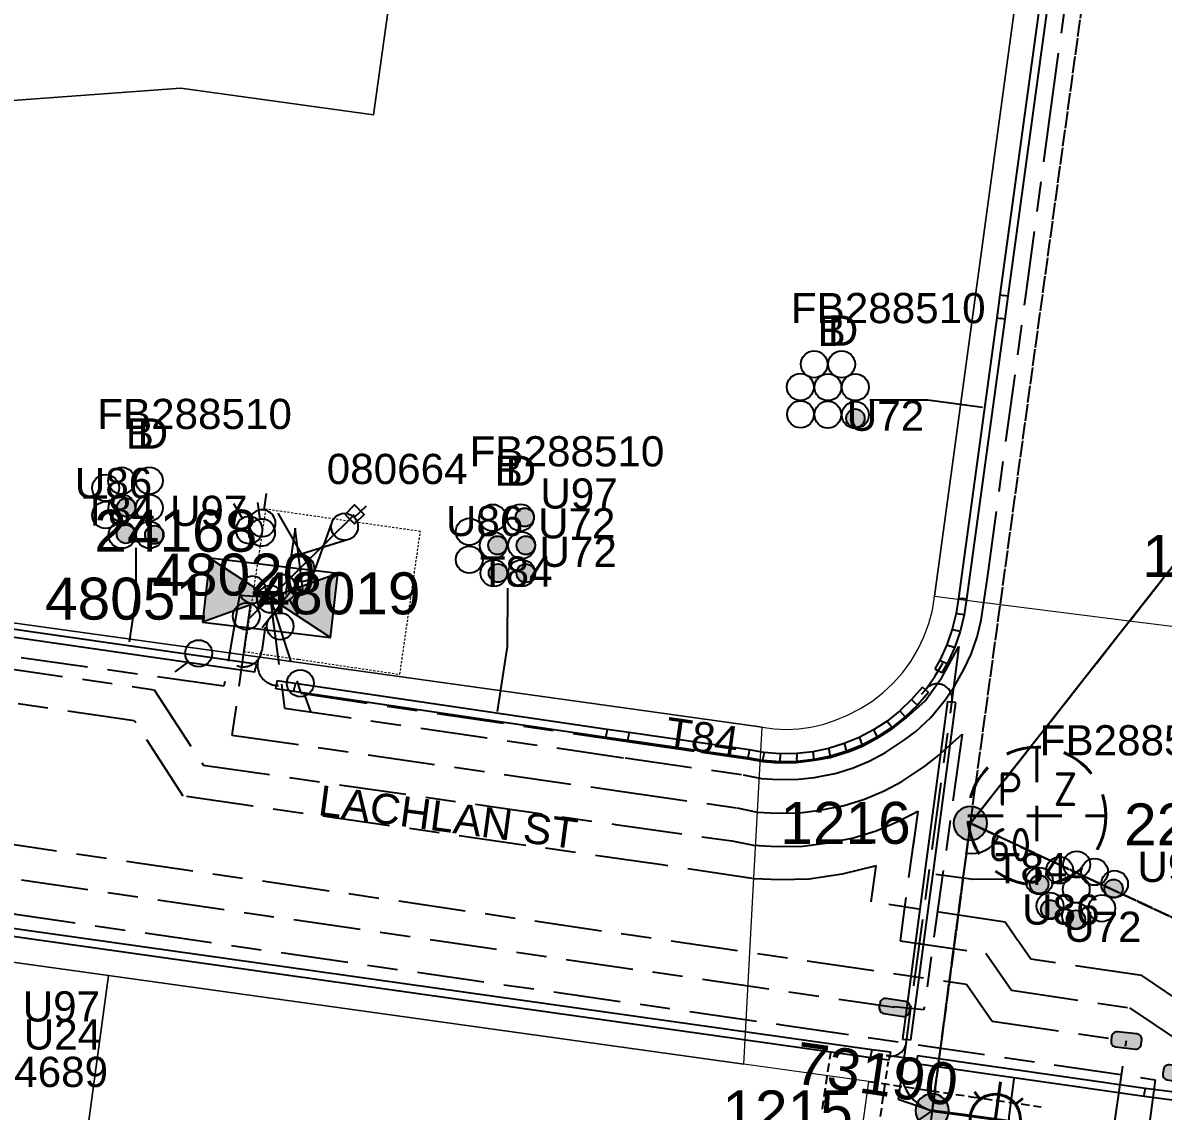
# Model space of a CAD drawing. Header units: metres. Extents: x 307881 to 309377, y 6244646 to 6245709.
# Drawn here: x 308407.6 to 308475.5, y 6245220.5 to 6245285.4 of the extents above; entities that cross this region are included whole.
import ezdxf
from ezdxf.enums import TextEntityAlignment as Align

# ---------------------------------------------------------------- set-up
doc = ezdxf.new("R2010")
doc.units = ezdxf.units.M
for name, pattern in [('Cable Exist OH', [1, 1, 0]), ('Cable Exist UG', [8.2, 4, -1.2, 1.8, -1.2]), ('Dash', [5, 3, -2]), ('DASHED', [0.75, 0.5, -0.25]), ('HIDDEN', [0.375, 0.25, -0.125]), ('HIDDEN2', [0.1875, 0.125, -0.0625])]:
    doc.linetypes.add(name, pattern=pattern)
doc.layers.get('0').update_dxf_attribs({"color": 6})
for name, color, linetype in [('_User Miscellaneous7', 7, 'Continuous'), ('_User Miscellaneous9', 7, 'Continuous'), ('Duct_SP_EXT', 7, 'Continuous'), ('Equip_HV_EXT', 7, 'Continuous'), ('Equip_LV_EXT', 7, 'Continuous'), ('Equip_SL_EXT', 7, 'Continuous'), ('Equip_SP_SL_EXT', 7, 'Continuous'), ('Mains_HV_EXT', 7, 'Continuous'), ('Mains_LV_EXT', 7, 'Continuous'), ('Mains_SL_EXT', 7, 'Continuous'), ('Services_SP_EXT', 7, 'Continuous'), ('Sub_SP_EXT', 7, 'Continuous'), ('SupportsOH_SP_TR_HV_LV_SL_EXT', 7, 'Continuous'), ('Trench_SP_EXT', 7, 'Continuous')]:
    doc.layers.add(name, color=color, linetype=linetype)
for name, color, linetype, lineweight in [('Cadastre Buildings_SP_EXT', 9, 'Continuous', 5), ('Cadastre Land Parcels_SP_EXT', 9, 'Continuous', 5), ('Cadastre Other Property_SP_EXT', 9, 'HIDDEN', 5), ('Cadastre Roads_SP_EXT', 9, 'Continuous', 5)]:
    doc.layers.add(name, color=color, linetype=linetype, lineweight=lineweight)
doc.layers.add('UNKNOWN_FEATURES', color=1, linetype='DASHED', plot=False)
doc.styles.add('iecARIAL', font='arial.ttf', dxfattribs={"height": 2})
doc.styles.add('IESYMBOL1', font='isocp.shx')
doc.styles.add('POLE_LABEL', font='arial.ttf')
doc.styles.add('SLCP_LABEL', font='arial.ttf', dxfattribs={"height": 3.5})
doc.styles.get("Standard").update_dxf_attribs({"font": 'arial.ttf'})
doc.styles.add('SWITCH_LABEL', font='arial.ttf', dxfattribs={"height": 2.5})

# ---------------------------------------------------------------- blocks, each defined once
blk = doc.blocks.new('*U109')
for points in [[(0, 0), (-3.586, 2.36), (-4.04, -1.453)], [(0, 0), (4.04, 1.453), (3.586, -2.36)]]:
    blk.add_hatch(color=256).paths.add_polyline_path(points)
for p, q in [((-3.586, 2.36), (3.586, -2.36)), ((4.04, 1.453), (-4.04, -1.453))]:
    blk.add_line(p, q)
blk.add_lwpolyline([(-4.04, -1.453), (3.586, -2.36), (4.04, 1.453), (-3.586, 2.36)], close=True)
for tag, height, flags, p in [('ASSET_NUM', 2.5, 8, (2, 2)), ('STREET_CODE', 0.2, 9, (1.5, 0)), ('OPERATING_VOLTAGE', 0.2, 9, (1.5, -0.6)), ('CONSTRUCTED_VOLTAGE', 0.2, 9, (1.5, -0.2)), ('NO_PHASES', 0.2, 9, (1.5, -0.4)), ('ORIENTATION', 0.2, 9, (1.5, -0.8)), ('OWNED_BY', 0.2, 9, (1.5, -1)), ('OPERATED_BY', 0.2, 9, (1.5, -1.2)), ('MAINTAINED_BY', 0.2, 9, (1.5, -1.4)), ('SECONDARY_VOLTAGE', 0.2, 9, (1.5, -1.6)), ('STATE', 0.2, 9, (1.5, -1.8)), ('PARENT', 0.2, 9, (1.5, -2)), ('SUBSTATION_TYPE', 0.2, 9, (1.5, -2.2)), ('USAGE', 0.2, 9, (1.5, -2.4)), ('LEGEND', 0.2, 9, (1.5, -2.6)), ('LOCATION', 0.2, 9, (1.5, -2.8)), ('STREETNAME', 0.2, 9, (1.5, -3)), ('SUBURB', 0.2, 9, (1.5, -3.2)), ('NOTES', 0.2, 9, (1.5, -3.4)), ('Z', 0.2, 1, (1.5, -3.6))]:
    blk.add_attdef(tag, text='', height=height, dxfattribs=dict(flags=flags)).set_placement(p, align=Align.MIDDLE_LEFT)
blk = doc.blocks.new('DUCT_EXT')
blk.add_circle((0, 0.8), 0.8)
at = {"flags": 1}
blk.add_attdef('Z', (0, 0), '', height=0.2, dxfattribs=at)
at = {"flags": 9}
for tag, p in [('DUCT_CODE', (0, 0)), ('XSECT_TYPE', (0, -0.2)), ('STATE', (0, -0.6)), ('FB_REFERENCE', (0, -0.4)), ('NOTES', (0, -0.8))]:
    blk.add_attdef(tag, text='', height=0.2, dxfattribs=at).set_placement(p, align=Align.MIDDLE_LEFT)
blk = doc.blocks.new('*U86')
at = {"lineweight": 40}
for p, q in [((4.066, 1.712), (3.454, -2.746)), ((2.514, 1.127), (2.854, 0.679)), ((5.403, 0.73), (4.955, 0.39)), ((0, 0), (2.277, -0.313)), ((1.531, -0.21), (5.989, -0.823)), ((2.117, -1.763), (2.565, -1.423)), ((5.006, -2.16), (4.666, -1.712))]:
    blk.add_line(p, q, dxfattribs=at)
blk.add_circle((3.76, -0.517), 1.5, dxfattribs=at)
at = {"color": 7, "style": 'iecARIAL', "flags": 8}
blk.add_attdef('ASSET_NUM', (1.5, 1.5), '', height=2.5, dxfattribs=at)
for tag, p, height, flags in [('CONSTRUCTED_VOLTAGE', (0.981, -0.653), 0.2, 9), ('CONTROL_TYPE', (0.981, -0.853), 0.2, 9), ('LANTERN_PURPOSE', (0.981, -1.053), 0.2, 9), ('LANTERN_TYPE', (0.981, -1.253), 0.2, 9), ('NO_PHASES', (0.981, -1.453), 0.2, 9), ('LNUMBER', (2.181, -3.253), 2.5, 8), ('OPERATING_VOLTAGE', (0.981, -1.653), 0.2, 9), ('ORIENTATION', (0.981, -1.853), 0.2, 9), ('OWNED_BY', (0.981, -2.053), 0.2, 9), ('STATE', (0.981, -2.253), 0.2, 9), ('CEXIST', (0.981, -2.653), 0.2, 9), ('CNEW', (0.981, -2.853), 0.2, 9), ('USAGE', (0.981, -2.453), 0.2, 9), ('CNUMBER', (0.981, -3.053), 0.2, 9), ('CREMOVE', (0.981, -3.253), 0.2, 9), ('CREPLACE', (0.981, -3.453), 0.2, 9), ('LKINGHEIGHT', (0.981, -3.653), 0.2, 9), ('LBRACKET', (0.981, -3.853), 0.2, 9), ('LBRACKETVOCAB', (0.981, -4.053), 0.2, 9), ('LCATEGORY', (0.981, -4.253), 0.2, 9), ('LCHARGE1', (0.981, -4.453), 0.2, 9), ('LCHARGE1PERCENT', (0.981, -4.653), 0.2, 9), ('LCHARGE2', (0.981, -4.853), 0.2, 9), ('LCHARGE2PERCENT', (0.981, -5.053), 0.2, 9), ('LCHARGE3', (0.981, -5.253), 0.2, 9), ('LCHARGE3PERCENT', (0.981, -5.453), 0.2, 9), ('LEXIST', (0.981, -5.653), 0.2, 9), ('LLAMP', (0.981, -5.853), 0.2, 9), ('LLAMPVOCAB', (0.981, -6.053), 0.2, 9), ('LMAST', (0.981, -6.253), 0.2, 9), ('LMASTVOCAB', (0.981, -6.453), 0.2, 9), ('LNEW', (0.981, -6.653), 0.2, 9), ('LANTNUMBER', (0.981, -6.853), 0.2, 9), ('LOUTREACH', (0.981, -7.253), 0.2, 9), ('LOUTREACHVOCAB', (0.981, -7.453), 0.2, 9), ('LRATECODE', (0.981, -7.653), 0.2, 9), ('LREMOVE', (0.981, -7.853), 0.2, 9), ('LREPLACE', (0.981, -8.053), 0.2, 9), ('LTYPE', (0.981, -8.253), 0.2, 9), ('LTYPEVOCAB', (0.981, -8.453), 0.2, 9), ('LEGEND', (0.981, -8.653), 0.2, 9), ('LOCATION', (0.981, -8.853), 0.2, 9), ('STREETNAME', (0.981, -9.253), 0.2, 9), ('SUBURB', (0.981, -9.453), 0.2, 1), ('NOTES', (0.981, -9.053), 0.2, 9)]:
    blk.add_attdef(tag, p, '', height=height, dxfattribs=dict(flags=flags))
blk = doc.blocks.new('CCP_EXT')
at = {"flags": 9}
for tag, p in [('USAGE', (0, -1.2)), ('LEGEND', (0, -1.4)), ('STATE', (0, -1.8)), ('LIFE_SUPPORT', (0, -1.6)), ('NOTES', (0, -2))]:
    blk.add_attdef(tag, text='', height=0.2, dxfattribs=at).set_placement(p, align=Align.MIDDLE_LEFT)
blk.add_wipeout([(0, 0.566), (0.566, 0), (0, -0.566), (-0.566, 0)])
blk.add_lwpolyline([(-0.566, 0), (0, 0.566), (0.566, 0), (0, -0.566), (-0.566, 0)])
at = {"flags": 1}
blk.add_attdef('Z', (0, 0), '', height=0.2, dxfattribs=at)
at = {"flags": 9}
for tag, p in [('CCP_TYPE', (0, 0)), ('OPERATING_VOLTAGE', (0, -0.6)), ('CONSTRUCTED_VOLTAGE', (0, -0.2)), ('NO_PHASES', (0, -0.4)), ('ORIENTATION', (0, -0.8)), ('OWNED_BY', (0, -1))]:
    blk.add_attdef(tag, text='', height=0.2, dxfattribs=at).set_placement(p, align=Align.MIDDLE_LEFT)
blk = doc.blocks.new('POLE_EXT')
blk.add_hatch(color=256).paths.add_polyline_path([(-1, 0, 1), (1, 0, 1)])
blk.add_lwpolyline([(-1, 0, 1), (1, 0, 1)], format="xyb", close=True)
for tag, height, flags, p in [('pNumber', 2.5, 8, (-17.84, 2.067)), ('OWNED_BY', 0.2, 9, (1.355, -0.4)), ('PARENT', 0.2, 9, (1.355, -0.6)), ('cLV', 0.2, 9, (1.355, -1.4)), ('SPECIAL_USE', 0.2, 9, (1.355, -0.8)), ('STATE', 0.2, 9, (1.355, -1)), ('USAGE', 0.2, 9, (1.355, -1.2)), ('cHV', 0.2, 9, (1.355, -2)), ('hDepth', 0.2, 9, (1.355, -1.6)), ('hDia', 0.2, 9, (1.355, -1.8)), ('LBRACKET', 0.2, 9, (1.355, -2.2)), ('LExisting', 0.2, 9, (1.355, -2.4)), ('LANTNUMBER', 0.2, 9, (1.355, -2.6)), ('LOther', 0.2, 9, (1.355, -2.8)), ('cLinedev', 0.2, 9, (1.355, -3.4)), ('LRemove', 0.2, 9, (1.355, -3)), ('LEGEND', 0.2, 9, (1.355, -3.2)), ('pExisting', 0.2, 9, (1.355, -3.8)), ('LOCATION', 0.2, 9, (1.355, -3.6)), ('PFNUMBER', 0.2, 9, (1.355, -4)), ('pFooting', 0.2, 9, (1.355, -4.4)), ('pNew', 0.2, 9, (1.355, -4.6)), ('NEWPFNUMBER', 0.2, 9, (1.355, -4.2)), ('pRelocate', 0.2, 9, (1.355, -5)), ('pRemove', 0.2, 9, (1.355, -5.2)), ('pReplace', 0.2, 9, (1.355, -5.4)), ('cspan', 0.2, 9, (1.355, -6)), ('STREETNAME', 0.2, 9, (1.355, -6.2)), ('pStay', 0.2, 9, (1.355, -5.6)), ('pType', 0.2, 9, (1.355, -5.8)), ('SUBURB', 0.2, 9, (1.355, -6.4)), ('NOTES', 0.2, 9, (1.355, -6.6)), ('MAINTAINED_BY', 0.2, 9, (1.355, -6.814)), ('OPERATED_BY', 0.2, 9, (1.355, -7.014))]:
    blk.add_attdef(tag, text='', height=height, dxfattribs=dict(flags=flags)).set_placement(p, align=Align.MIDDLE_LEFT)
at = {"style": 'POLE_LABEL'}
for tag, height, flags, p in [('ASSET_NUM', 2.5, 8, (2, 2)), ('STRUCTURE_PLANT_NUMBER', 0.2, 9, (1.355, 0.028)), ('STREET_CODE', 0.2, 9, (1.355, -0.2))]:
    blk.add_attdef(tag, text='', height=height, dxfattribs=dict(at, flags=flags)).set_placement(p, align=Align.MIDDLE_LEFT)
at = {"flags": 1}
blk.add_attdef('Z', (1.355, -7.328), '', height=0.2, dxfattribs=at)
blk = doc.blocks.new('HV_STJ_EXT')
h = blk.add_hatch(color=256)
edge = h.paths.add_edge_path()
edge.add_ellipse((-0.586, 0.131), major_axis=(0.226, 0.226), ratio=1, start_angle=44.99996, end_angle=135)
edge.add_line((-0.906, 0.131), (-0.906, -0.131))
edge.add_ellipse((-0.586, -0.131), major_axis=(0.226, 0.226), ratio=1, start_angle=134.99996, end_angle=225)
edge.add_line((-0.586, -0.451), (0.586, -0.451))
edge.add_ellipse((0.586, -0.131), major_axis=(-0.226, 0.226), ratio=1, start_angle=134.99996, end_angle=225)
edge.add_line((0.906, -0.131), (0.906, 0.131))
edge.add_ellipse((0.586, 0.131), major_axis=(-0.226, 0.226), ratio=1, start_angle=224.99996, end_angle=315)
edge.add_line((0.586, 0.451), (-0.586, 0.451))
blk.add_lwpolyline([(-0.906, 0.131), (-0.906, -0.131, 0.414214), (-0.586, -0.451), (0.586, -0.451, 0.414214), (0.906, -0.131), (0.906, 0.131, 0.414214), (0.586, 0.451), (-0.586, 0.451, 0.414214)], format="xyb", close=True)
for tag, flags, p in [('ORIENTATION', 9, (1.5, 0)), ('USAGE', 9, (1.5, -0.2)), ('LEGEND', 9, (1.5, -0.4)), ('NOTES', 9, (1.5, -0.6)), ('Z', 1, (1.5, -0.8))]:
    blk.add_attdef(tag, text='', height=0.2, dxfattribs=dict(flags=flags)).set_placement(p, align=Align.MIDDLE_LEFT)
blk = doc.blocks.new('LV_UG_DFUSE_OPEN_EXT')
for points in [[(1, 0), (0, 0)], [(6.2, 0.013), (7.2, 0.013)]]:
    blk.add_lwpolyline(points)
for centre in [(1.8, 0), (5.4, 0.011)]:
    blk.add_circle(centre, 0.8)
at = {"flags": 9}
for tag, p in [('ACTUAL_STATUS', (0, 0)), ('OPERATING_VOLTAGE', (0, -0.6)), ('CONSTRUCTED_VOLTAGE', (0, -0.2)), ('NO_PHASES', (0, -0.4)), ('ORIENTATION', (0, -0.8)), ('STATE', (0, -1)), ('SWITCH_TYPE', (0, -1.2)), ('USAGE', (0, -1.4)), ('NOTES', (0, -1.6))]:
    blk.add_attdef(tag, text='', height=0.2, dxfattribs=at).set_placement(p, align=Align.MIDDLE_LEFT)
at = {"flags": 1}
blk.add_attdef('Z', (0, 0), '', height=0.2, dxfattribs=at)
blk = doc.blocks.new('LV_UG_DFUSE_CLOSED_EXT')
for points in [[(5.04, 0.726), (2.156, -0.717)], [(5.049, -0.707), (2.156, 0.717)], [(1, 0), (0, 0)], [(6.2, 0.013), (7.2, 0.013)]]:
    blk.add_lwpolyline(points)
for centre in [(1.8, 0), (5.4, 0.011)]:
    blk.add_circle(centre, 0.8)
at = {"flags": 9}
for tag, p in [('ACTUAL_STATUS', (0, 0)), ('OPERATING_VOLTAGE', (0, -0.6)), ('CONSTRUCTED_VOLTAGE', (0, -0.2)), ('NO_PHASES', (0, -0.4)), ('ORIENTATION', (0, -0.8)), ('STATE', (0, -1)), ('SWITCH_TYPE', (0, -1.2)), ('USAGE', (0, -1.4)), ('NOTES', (0, -1.6))]:
    blk.add_attdef(tag, text='', height=0.2, dxfattribs=at).set_placement(p, align=Align.MIDDLE_LEFT)
at = {"flags": 1}
blk.add_attdef('Z', (0, 0), '', height=0.2, dxfattribs=at)
blk = doc.blocks.new('SWG_HOLEC_SU_EXT')
blk.add_line((1.8, -2), (5.8, -2))
for points in [[(1.8, -0.8, 1), (1.8, 0.8, 1)], [(5.8, -0.8, 1), (5.8, 0.8, 1)]]:
    blk.add_lwpolyline(points, format="xyb", close=True)
for points in [[(1, 0), (0, 0)], [(6.6, 0), (7.6, 0)]]:
    blk.add_lwpolyline(points)
at = {"style": 'SWITCH_LABEL', "flags": 8}
blk.add_attdef('ASSET_NUM', text='', height=2.5, rotation=179.95437, dxfattribs=at).set_placement((-2.4, 0), align=Align.MIDDLE_LEFT)
at = {"flags": 1}
blk.add_attdef('Z', (0, 0), '', height=0.2, dxfattribs=at)
at = {"flags": 9}
for tag, p in [('ACTUAL_STATUS', (0, -0.4)), ('CONSTRUCTED_VOLTAGE', (0, -0.6)), ('OPERATING_VOLTAGE', (0, -1)), ('ORIENTATION', (0, -1.2)), ('OWNED_BY', (0, -1.4)), ('NO_PHASES', (0, -0.8)), ('STATE', (0, -1.8)), ('SWITCH_TYPE', (0, -2)), ('PARENT', (0, -1.6)), ('STREETNAME', (0, -2.6)), ('SUBURB', (0, -2.8)), ('USAGE', (0, -2.2)), ('LOCATION', (0, -2.4)), ('NOTES', (0, -3))]:
    blk.add_attdef(tag, text='', height=0.2, dxfattribs=at).set_placement(p, align=Align.MIDDLE_LEFT)
at = {"style": 'SWITCH_LABEL', "flags": 9}
blk.add_attdef('STREET_CODE', text='', height=0.2, dxfattribs=at).set_placement((0, -0.2), align=Align.MIDDLE_LEFT)
blk = doc.blocks.new('CABLE_LARGE_EXT')
h = blk.add_hatch(color=256)
edge = h.paths.add_edge_path()
edge.add_arc((0, 0.55), 0.55, 0, 360)
blk.add_circle((0, 0.55), 0.55)
at = {"flags": 1}
blk.add_attdef('Z', (0, 0), '', height=0.2, dxfattribs=at)
at = {"flags": 9}
for tag, p in [('COND_CODE', (0, 0)), ('XSECT_SIZE', (0, -0.6)), ('STATE', (0, -0.4)), ('FB_REFERENCE', (0, -0.2)), ('NOTES', (0, -0.8))]:
    blk.add_attdef(tag, text='', height=0.2, dxfattribs=at).set_placement(p, align=Align.MIDDLE_LEFT)
blk = doc.blocks.new('SLCP_ZELL_EXT')
blk.add_wipeout([(-0.236, 7.5), (-0.706, 7.47), (-1.174, 7.411), (-1.637, 7.323), (-2.093, 7.206), (-2.542, 7.06), (-2.98, 6.887), (-3.407, 6.686), (-3.82, 6.459), (-4.218, 6.206), (-4.599, 5.929), (-4.962, 5.629), (-5.306, 5.306), (-5.629, 4.962), (-5.929, 4.599), (-6.206, 4.218), (-6.459, 3.82), (-6.686, 3.407), (-6.887, 2.98), (-7.06, 2.542), (-7.206, 2.093), (-7.323, 1.637), (-7.411, 1.174), (-7.47, 0.706), (-7.5, 0.236), (-7.5, -0.236), (-7.47, -0.706), (-7.411, -1.174), (-7.323, -1.637), (-7.206, -2.093), (-7.06, -2.542), (-6.887, -2.98), (-6.686, -3.407), (-6.459, -3.82), (-6.206, -4.218), (-5.929, -4.599), (-5.629, -4.962), (-5.306, -5.306), (-4.962, -5.629), (-4.599, -5.929), (-4.218, -6.206), (-3.82, -6.459), (-3.407, -6.686), (-2.98, -6.887), (-2.542, -7.06), (-2.093, -7.206), (-1.637, -7.323), (-1.174, -7.411), (-0.706, -7.47), (-0.236, -7.5), (0.236, -7.5), (0.706, -7.47), (1.174, -7.411), (1.637, -7.323), (2.093, -7.206), (2.542, -7.06), (2.98, -6.887), (3.407, -6.686), (3.82, -6.459), (4.218, -6.206), (4.599, -5.929), (4.962, -5.629), (5.306, -5.306), (5.629, -4.962), (5.929, -4.599), (6.206, -4.218), (6.459, -3.82), (6.686, -3.407), (6.887, -2.98), (7.06, -2.542), (7.206, -2.093), (7.323, -1.637), (7.411, -1.174), (7.47, -0.706), (7.5, -0.236), (7.5, 0.236), (7.47, 0.706), (7.411, 1.174), (7.323, 1.637), (7.206, 2.093), (7.06, 2.542), (6.887, 2.98), (6.686, 3.407), (6.459, 3.82), (6.206, 4.218), (5.929, 4.599), (5.629, 4.962), (5.306, 5.306), (4.962, 5.629), (4.599, 5.929), (4.218, 6.206), (3.82, 6.459), (3.407, 6.686), (2.98, 6.887), (2.542, 7.06), (2.093, 7.206), (1.637, 7.323), (1.174, 7.411), (0.706, 7.47), (0.236, 7.5)])
at = {"linetype": 'Dash', "lineweight": 40, "ltscale": 0.7}
for p, q in [((0, 4.109), (0, -4.109)), ((-4.109, 0), (4.109, 0))]:
    blk.add_line(p, q, dxfattribs=at)
blk.add_circle((0, 0), 4.109, dxfattribs=at)
at = {"lineweight": 40, "style": 'IESYMBOL1'}
for s, p in [('P', (-1.604, 0)), ('Z', (1.702, 0)), ('60', (-1.612, -3.312))]:
    blk.add_text(s, height=2, dxfattribs=at).set_placement(p, align=Align.BOTTOM_CENTER)
at = {"style": 'SLCP_LABEL'}
for tag, height, flags, p in [('ASSET_NUM', 2.5, 8, (2, 2)), ('STREET_CODE', 0.2, 9, (0, -0.2))]:
    blk.add_attdef(tag, text='', height=height, dxfattribs=dict(at, flags=flags)).set_placement(p, align=Align.MIDDLE_LEFT)
at = {"flags": 1}
blk.add_attdef('Z', (0, 0), '', height=0.2, dxfattribs=at)
at = {"flags": 9}
for tag, p in [('CONSTRUCTED_VOLTAGE', (0, -0.4)), ('CONTROL_TYPE', (0, -0.6)), ('OPERATING_VOLTAGE', (0, -1)), ('ORIENTATION', (0, -1.2)), ('OWNED_BY', (0, -1.4)), ('NO_PHASES', (0, -0.8)), ('STATE', (0, -2)), ('USAGE', (0, -1.6)), ('LOCATION', (0, -1.8)), ('NOTES', (0, -2.2))]:
    blk.add_attdef(tag, text='', height=0.2, dxfattribs=at).set_placement(p, align=Align.MIDDLE_LEFT)

msp = doc.modelspace()

# ---------------------------------------------------------------- linework, layer by layer
at = {"layer": '_User Miscellaneous7'}
for points in [[(308458.042, 6245262.918), (308461.485, 6245262.926), (308464.746, 6245262.48)], [(308414.303, 6245254.113), (308414.299, 6245251.141), (308413.903, 6245248.508)], [(308436.446, 6245251.712), (308436.437, 6245248.235), (308435.839, 6245244.363)], [(308466.337, 6245218.3), (308466.337, 6245220.222), (308466.633, 6245222.468)]]:
    msp.add_lwpolyline(points, dxfattribs=at)
at = {"layer": 'Cadastre Buildings_SP_EXT', "linetype": 'Continuous'}
msp.add_lwpolyline([(308390.976, 6245279.582), (308416.993, 6245281.496), (308428.473, 6245279.893), (308430.537, 6245294.687), (308432.832, 6245312.709), (308396.033, 6245317.849), (308393.702, 6245300.192), (308390.976, 6245279.582)], close=True, dxfattribs=at)
msp.add_lwpolyline([(308430.537, 6245294.687), (308428.473, 6245279.893), (308416.993, 6245281.496), (308390.976, 6245279.582)], dxfattribs=at)
at = {"layer": 'Cadastre Land Parcels_SP_EXT', "linetype": 'Continuous'}
for points in [[(308412.68, 6245228.626), (308398.382, 6245230.616), (308390.221, 6245170.972), (308404.549, 6245168.881), (308406.604, 6245183.981), (308408.659, 6245199.083), (308410.667, 6245213.832), (308412.68, 6245228.626)], [(308450.533, 6245223.36), (308412.68, 6245228.626), (308410.667, 6245213.832), (308455.929, 6245207.35), (308457.09, 6245215.875), (308457.968, 6245222.325), (308450.533, 6245223.36)]]:
    msp.add_lwpolyline(points, close=True, dxfattribs=at)
at = {"layer": 'Cadastre Roads_SP_EXT', "linetype": 'Continuous'}
for points in [[(308486.52, 6245281.977), (308488.981, 6245300.369), (308491.382, 6245318.27), (308493.487, 6245333.964), (308495.583, 6245349.61), (308497.984, 6245367.545), (308500.133, 6245383.603), (308502.527, 6245401.469), (308493.886, 6245400.209), (308481.747, 6245398.439), (308478.031, 6245398.057), (308470.751, 6245343.337), (308474.168, 6245342.865), (308471.752, 6245325.116), (308469.383, 6245307.603), (308467.111, 6245289.585), (308464.358, 6245269.293), (308461.898, 6245251.225), (308473.652, 6245249.748), (308482.056, 6245248.692), (308486.52, 6245281.977)], [(308397.325, 6245240.756), (308398.382, 6245230.616), (308412.68, 6245228.626), (308450.533, 6245223.36), (308451.111, 6245234.086), (308451.614, 6245243.433), (308444.245, 6245244.453), (308423.851, 6245247.296), (308396.241, 6245251.138), (308397.325, 6245240.756)]]:
    msp.add_lwpolyline(points, close=True, dxfattribs=at)
at = {"layer": 'Duct_SP_EXT'}
for p, q in [((308468.387, 6245288.174), (308465.787, 6245269.17)), ((308468.863, 6245288.109), (308466.263, 6245269.105)), ((308465.787, 6245269.17), (308465.6, 6245267.802)), ((308465.787, 6245269.17), (308466.025, 6245269.137)), ((308466.263, 6245269.105), (308466.025, 6245269.137)), ((308466.263, 6245269.105), (308466.076, 6245267.737)), ((308465.6, 6245267.802), (308463.323, 6245251.119)), ((308466.076, 6245267.737), (308463.798, 6245251.051)), ((308465.6, 6245267.802), (308465.6, 6245267.802)), ((308465.6, 6245267.802), (308465.838, 6245267.77)), ((308465.6, 6245267.802), (308465.838, 6245267.77)), ((308466.076, 6245267.737), (308465.838, 6245267.77)), ((308466.076, 6245267.737), (308465.838, 6245267.77)), ((308466.076, 6245267.737), (308466.076, 6245267.737)), ((308463.323, 6245251.119), (308463.186, 6245250.211)), ((308463.323, 6245251.119), (308463.56, 6245251.085)), ((308463.798, 6245251.051), (308463.56, 6245251.085)), ((308463.798, 6245251.051), (308463.658, 6245250.117)), ((308463.186, 6245250.211), (308462.95, 6245249.26)), ((308463.186, 6245250.211), (308463.422, 6245250.164)), ((308463.658, 6245250.117), (308463.41, 6245249.123)), ((308463.658, 6245250.117), (308463.422, 6245250.164)), ((308421.399, 6245246.695), (308404.21, 6245249.181)), ((308421.468, 6245247.17), (308404.28, 6245249.656)), ((308462.95, 6245249.26), (308462.626, 6245248.331)), ((308462.95, 6245249.26), (308463.18, 6245249.192)), ((308463.41, 6245249.123), (308463.072, 6245248.153)), ((308463.41, 6245249.123), (308463.18, 6245249.192)), ((308462.626, 6245248.331), (308462.212, 6245247.414)), ((308462.626, 6245248.331), (308462.849, 6245248.242)), ((308463.072, 6245248.153), (308462.638, 6245247.193)), ((308463.072, 6245248.153), (308462.849, 6245248.242)), ((308421.468, 6245247.17), (308421.434, 6245246.932)), ((308462.212, 6245247.414), (308461.909, 6245246.903)), ((308462.212, 6245247.414), (308462.425, 6245247.303)), ((308462.638, 6245247.193), (308462.323, 6245246.659)), ((308462.638, 6245247.193), (308462.425, 6245247.303)), ((308421.399, 6245246.695), (308421.434, 6245246.932)), ((308461.909, 6245246.903), (308462.116, 6245246.781)), ((308462.323, 6245246.659), (308462.116, 6245246.781)), ((308422.646, 6245245.708), (308422.681, 6245245.946)), ((308423.727, 6245245.546), (308422.646, 6245245.708)), ((308422.717, 6245246.183), (308422.681, 6245245.946)), ((308423.798, 6245246.021), (308422.717, 6245246.183)), ((308423.727, 6245245.546), (308423.762, 6245245.783)), ((308423.798, 6245246.021), (308423.762, 6245245.783)), ((308442.387, 6245243.294), (308423.798, 6245246.021)), ((308442.319, 6245242.819), (308423.727, 6245245.546)), ((308459.826, 6245244.396), (308459.062, 6245243.789)), ((308459.826, 6245244.396), (308459.984, 6245244.215)), ((308459.062, 6245243.789), (308458.25, 6245243.259)), ((308459.062, 6245243.789), (308459.202, 6245243.595)), ((308459.343, 6245243.4), (308459.202, 6245243.595)), ((308460.141, 6245244.034), (308459.343, 6245243.4)), ((308460.141, 6245244.034), (308459.984, 6245244.215)), ((308442.319, 6245242.819), (308442.353, 6245243.056)), ((308442.32, 6245242.819), (308442.353, 6245243.056)), ((308442.386, 6245243.294), (308442.353, 6245243.056)), ((308442.387, 6245243.294), (308442.353, 6245243.056)), ((308443.688, 6245243.113), (308442.386, 6245243.294)), ((308442.386, 6245243.294), (308442.387, 6245243.294)), ((308443.688, 6245243.113), (308443.654, 6245242.876)), ((308450.858, 6245242.072), (308443.688, 6245243.113)), ((308458.25, 6245243.259), (308457.396, 6245242.811)), ((308458.25, 6245243.259), (308458.372, 6245243.052)), ((308458.493, 6245242.845), (308458.372, 6245243.052)), ((308459.343, 6245243.4), (308458.493, 6245242.845)), ((308442.32, 6245242.819), (308442.319, 6245242.819)), ((308443.62, 6245242.638), (308442.32, 6245242.819)), ((308443.62, 6245242.638), (308443.654, 6245242.876)), ((308450.782, 6245241.598), (308443.62, 6245242.638)), ((308456.506, 6245242.444), (308455.581, 6245242.161)), ((308457.396, 6245242.811), (308456.506, 6245242.444)), ((308456.506, 6245242.444), (308456.587, 6245242.218)), ((308457.6, 6245242.375), (308456.668, 6245241.992)), ((308457.396, 6245242.811), (308457.498, 6245242.593)), ((308457.6, 6245242.375), (308457.498, 6245242.593)), ((308458.493, 6245242.845), (308457.6, 6245242.375)), ((308450.782, 6245241.598), (308450.82, 6245241.835)), ((308451.667, 6245241.443), (308450.782, 6245241.598)), ((308450.858, 6245242.072), (308450.82, 6245241.835)), ((308451.726, 6245241.92), (308450.858, 6245242.072)), ((308451.667, 6245241.443), (308451.697, 6245241.682)), ((308451.726, 6245241.92), (308451.697, 6245241.682)), ((308452.704, 6245241.844), (308451.726, 6245241.92)), ((308452.689, 6245241.364), (308452.697, 6245241.604)), ((308452.704, 6245241.844), (308452.697, 6245241.604)), ((308453.68, 6245241.86), (308452.704, 6245241.844)), ((308454.64, 6245241.965), (308453.68, 6245241.86)), ((308453.68, 6245241.86), (308453.695, 6245241.621)), ((308453.71, 6245241.381), (308453.695, 6245241.621)), ((308455.581, 6245242.161), (308454.64, 6245241.965)), ((308454.64, 6245241.965), (308454.677, 6245241.728)), ((308454.715, 6245241.491), (308454.677, 6245241.728)), ((308455.701, 6245241.695), (308454.715, 6245241.491)), ((308455.581, 6245242.161), (308455.641, 6245241.928)), ((308455.701, 6245241.695), (308455.641, 6245241.928)), ((308456.668, 6245241.992), (308455.701, 6245241.695)), ((308456.668, 6245241.992), (308456.587, 6245242.218)), ((308452.689, 6245241.364), (308451.667, 6245241.443)), ((308453.71, 6245241.381), (308452.689, 6245241.364)), ((308454.715, 6245241.491), (308453.71, 6245241.381)), ((308392.206, 6245233.533), (308458.156, 6245224.223)), ((308392.139, 6245233.058), (308458.089, 6245223.748)), ((308459.981, 6245224.847), (308460.219, 6245224.816)), ((308460.457, 6245224.784), (308460.219, 6245224.816)), ((308458.089, 6245223.748), (308458.122, 6245223.985)), ((308458.091, 6245223.747), (308458.122, 6245223.985)), ((308458.153, 6245224.223), (308458.122, 6245223.985)), ((308458.156, 6245224.223), (308458.122, 6245223.985)), ((308458.153, 6245224.223), (308459.259, 6245224.079)), ((308459.259, 6245224.079), (308459.227, 6245223.841)), ((308458.091, 6245223.747), (308459.196, 6245223.603)), ((308459.196, 6245223.603), (308459.227, 6245223.841)), ((308460.801, 6245223.383), (308460.835, 6245223.62)), ((308460.801, 6245223.383), (308474.373, 6245221.449)), ((308460.868, 6245223.858), (308460.835, 6245223.62)), ((308460.868, 6245223.858), (308474.438, 6245221.925)), ((308474.438, 6245221.925), (308474.406, 6245221.687)), ((308474.438, 6245221.925), (308477.468, 6245221.529)), ((308474.373, 6245221.449), (308474.406, 6245221.687)), ((308474.373, 6245221.449), (308477.406, 6245221.053))]:
    msp.add_line(p, q, dxfattribs=at)
at = {"layer": 'Mains_HV_EXT', "linetype": 'Cable Exist UG'}
for points in [[(308391.267, 6245236.694), (308459.499, 6245226.744)], [(308483.249, 6245214.603), (308481.47, 6245215.072), (308481.47, 6245215.072), (308478.493, 6245218.943), (308477.775, 6245218.497), (308472.541, 6245219.267), (308473.321, 6245224.763)]]:
    msp.add_lwpolyline(points, dxfattribs=at)
at = {"layer": 'Mains_HV_EXT', "linetype": 'Cable Exist OH'}
msp.add_lwpolyline([(308461.751, 6245220.578), (308457.708, 6245190.834)], dxfattribs=at)
at = {"layer": 'Mains_LV_EXT', "linetype": 'Cable Exist UG'}
msp.add_lwpolyline([(308422.326, 6245251.157), (308420.476, 6245251.277), (308419.553, 6245245.875), (308419.553, 6245245.875), (308395.969, 6245249.157), (308395.323, 6245249.244), (308394.592, 6245249.416), (308393.952, 6245249.633), (308393.043, 6245249.962), (308374.954, 6245252.619), (308374.954, 6245252.619), (308374.657, 6245251.268), (308364.716, 6245252.52), (308364.288, 6245258.953)], dxfattribs=at)
at = {"layer": 'Mains_SL_EXT', "linetype": 'Cable Exist OH'}
msp.add_lwpolyline([(308461.751, 6245220.578), (308457.473, 6245189.02)], dxfattribs=at)
at = {"layer": 'Services_SP_EXT'}
msp.add_lwpolyline([(308454.093, 6245215.296), (308461.751, 6245220.578)], dxfattribs=at)
at = {"layer": 'Trench_SP_EXT', "linetype": 'Cable Exist UG'}
for points in [[(308421.83, 6245249.357), (308424.96, 6245253.362)], [(308460.835, 6245223.62), (308459.019, 6245223.868)]]:
    msp.add_lwpolyline(points, dxfattribs=at)
for points in [[(308422.017, 6245249.381), (308421.806, 6245247.976), (308421.806, 6245247.976, -0.484023), (308420.322, 6245247.093)], [(308421.603, 6245247.471, 0.515597), (308422.811, 6245245.914)], [(308460.323, 6245225.596), (308459.919, 6245222.643), (308459.919, 6245222.643, 0.293247), (308461.751, 6245220.578)], [(308459.019, 6245223.868, 0.412665), (308460.173, 6245224.476)]]:
    msp.add_lwpolyline(points, format="xyb", dxfattribs=at)
at = {"layer": 'UNKNOWN_FEATURES'}
for points in [[(308455.213, 6245220.674), (308455.707, 6245224.024)], [(308458.675, 6245220.24), (308459.143, 6245223.517)], [(308457.968, 6245222.325), (308464.083, 6245221.41), (308468.244, 6245220.806)]]:
    msp.add_lwpolyline(points, dxfattribs=at)

# ---------------------------------------------------------------- block references
at = {"layer": '_User Miscellaneous7'}
for name, p in [('DUCT_EXT', (308454.721, 6245264.244)), ('DUCT_EXT', (308456.356, 6245264.241)), ('DUCT_EXT', (308453.894, 6245262.887)), ('DUCT_EXT', (308455.539, 6245262.875)), ('DUCT_EXT', (308457.174, 6245262.875)), ('DUCT_EXT', (308453.907, 6245261.261)), ('DUCT_EXT', (308455.535, 6245261.243)), ('DUCT_EXT', (308457.175, 6245261.228)), ('CABLE_LARGE_EXT', (308457.179, 6245261.28)), ('DUCT_EXT', (308413.467, 6245257.304)), ('DUCT_EXT', (308415.11, 6245257.307)), ('DUCT_EXT', (308412.505, 6245256.879)), ('DUCT_EXT', (308413.473, 6245255.681)), ('DUCT_EXT', (308415.109, 6245255.691)), ('DUCT_EXT', (308412.509, 6245255.261)), ('DUCT_EXT', (308413.485, 6245254.068)), ('DUCT_EXT', (308415.123, 6245254.08))]:
    msp.add_blockref(name, p, dxfattribs=at)
for name, p, rotation in [('CABLE_LARGE_EXT', (308414.291, 6245256.515), 90.20834737662733), ('DUCT_EXT', (308436.367, 6245255.894), 89.82603451363993), ('DUCT_EXT', (308438.022, 6245255.911), 90.13178047917613), ('DUCT_EXT', (308434.971, 6245255.067), 90.03799653182642), ('CABLE_LARGE_EXT', (308438.027, 6245255.924), 90.1600436458873), ('CABLE_LARGE_EXT', (308414.266, 6245254.923), 89.81636031159024), ('CABLE_LARGE_EXT', (308415.962, 6245254.889), 90.1600436458873), ('DUCT_EXT', (308436.402, 6245254.257), 90.07579664601323), ('CABLE_LARGE_EXT', (308436.402, 6245254.257), 90.20834737662733), ('DUCT_EXT', (308438.091, 6245254.257), 90.14244754325861), ('CABLE_LARGE_EXT', (308438.091, 6245254.257), 90.22233322059581), ('DUCT_EXT', (308434.971, 6245253.412), 90.58138980713895), ('DUCT_EXT', (308436.436, 6245252.602), 89.99593400305326), ('CABLE_LARGE_EXT', (308436.436, 6245252.602), 89.63100598531666), ('DUCT_EXT', (308438.091, 6245252.602), 89.99956114033397), ('CABLE_LARGE_EXT', (308438.091, 6245252.602), 90.36945086143098)]:
    msp.add_blockref(name, p, dxfattribs=dict(at, rotation=rotation))
at = {"layer": 'Equip_HV_EXT'}
ref = msp.add_blockref('SWG_HOLEC_SU_EXT', (308421.004, 6245249.832), dxfattribs=dict(at, rotation=81.79742366090295))
ref.add_attrib('ASSET_NUM', '48051', dxfattribs={"layer": '0', "height": 2.5, "style": 'SWITCH_LABEL'}).set_placement((308418.605, 6245251.082), align=Align.MIDDLE_RIGHT)
ref = msp.add_blockref('SWG_HOLEC_SU_EXT', (308422.546, 6245249.264), dxfattribs=dict(at, rotation=97.26227034350146))
ref.add_attrib('ASSET_NUM', '48020', dxfattribs={"layer": '0', "height": 2.5, "style": 'SWITCH_LABEL'}).set_placement((308420.147, 6245250.514), align=Align.BOTTOM_CENTER)
for p, rotation in [((308459.518, 6245226.73), 171.036675730267), ((308473.321, 6245224.763), 353.8466341075987), ((308476.408, 6245222.772), 351.3353667294494)]:
    msp.add_blockref('HV_STJ_EXT', p, dxfattribs=dict(at, rotation=rotation))
at = {"layer": 'Equip_LV_EXT'}
for rotation in [217.7752225945501, 289.3268967188308]:
    msp.add_blockref('LV_UG_DFUSE_OPEN_EXT', (308422.311, 6245251.134), dxfattribs=dict(at, rotation=rotation))
at = {"layer": 'Equip_SL_EXT'}
ref = msp.add_blockref('SLCP_ZELL_EXT', (308467.993, 6245238.134), dxfattribs=at)
ref.add_attrib('ASSET_NUM', '2225', dxfattribs={"layer": '_User Miscellaneous9', "height": 2.5, "style": 'SLCP_LABEL'}).set_placement((308477.065, 6245238.884), align=Align.TOP_CENTER)
at = {"layer": 'Equip_SP_SL_EXT'}
ref = msp.add_blockref('*U86', (308461.751, 6245220.578), dxfattribs=at)
ref.add_attrib('ASSET_NUM', '73190', dxfattribs={"layer": '_User Miscellaneous7', "height": 2.5, "rotation": 351.83215, "style": 'iecARIAL'}).set_placement((308463.251, 6245222.078), align=Align.MIDDLE_RIGHT)
at = {"layer": 'Services_SP_EXT'}
msp.add_blockref('CCP_EXT', (308427.336, 6245256.1), dxfattribs=at)
at = {"layer": 'Sub_SP_EXT'}
ref = msp.add_blockref('*U109', (308422.311, 6245251.134), dxfattribs=at)
ref.add_attrib('ASSET_NUM', '24168', dxfattribs={"layer": '_User Miscellaneous9', "height": 2.5}).set_placement((308416.686, 6245253.127), align=Align.BOTTOM_CENTER)
at = {"layer": 'SupportsOH_SP_TR_HV_LV_SL_EXT'}
ref = msp.add_blockref('POLE_EXT', (308479.097, 6245256.833), dxfattribs=at)
ref.add_attrib('ASSET_NUM', '1217', dxfattribs={"layer": '_User Miscellaneous9', "height": 2.5, "style": 'POLE_LABEL'}).set_placement((308474.27, 6245253.626), align=Align.MIDDLE_LEFT)
ref = msp.add_blockref('POLE_EXT', (308461.75, 6245220.578), dxfattribs=at)
ref.add_attrib('ASSET_NUM', '1215', dxfattribs={"layer": '0', "height": 2.5, "rotation": 359.98852, "style": 'POLE_LABEL'}).set_placement((308457.022, 6245220.532), align=Align.MIDDLE_RIGHT)

# ---------------------------------------------------------------- texts
at = {"layer": '_User Miscellaneous7'}
for s, p in [('FB288510', (308453.331, 6245267.492)), ('B', (308454.925, 6245266.129)), ('D', (308455.533, 6245266.155)), ('FB288510', (308412.003, 6245261.184)), ('U72', (308456.664, 6245261.079)), ('B', (308413.705, 6245260.021)), ('D', (308414.419, 6245260.019)), ('FB288510', (308434.192, 6245258.958)), ('080664', (308425.681, 6245257.908)), ('B', (308435.683, 6245257.802)), ('D', (308436.343, 6245257.806)), ('U86', (308410.672, 6245257.066)), ('U97', (308438.405, 6245256.446)), ('T84', (308411.116, 6245255.428)), ('U97', (308416.34, 6245255.411)), ('U86', (308432.783, 6245254.808)), ('U72', (308438.267, 6245254.67)), ('U72', (308438.355, 6245252.976)), ('T84', (308434.799, 6245251.793)), ('U97', (308407.565, 6245225.893)), ('U24', (308407.629, 6245224.221)), ('FB4689', (308403.847, 6245221.991))]:
    msp.add_text(s, height=1.8, dxfattribs=at).set_placement(p)
msp.add_text('T84', height=1.8, rotation=351.86957, dxfattribs=at).set_placement((308445.777, 6245242.253))
at = {"layer": 'Cadastre Roads_SP_EXT'}
msp.add_text('LACHLAN ST', height=1.8, rotation=352.42801, dxfattribs=at).set_placement((308425.109, 6245238.196))

# ---------------------------------------------------------------- next in the draw order: linework, layer by layer
at = {"layer": '_User Miscellaneous7'}
msp.add_lwpolyline([(308466.492, 6245234.365), (308464.201, 6245234.36), (308461.961, 6245234.64)], dxfattribs=at)
at = {"layer": 'Duct_SP_EXT'}
for p, q in [((308461.172, 6245245.812), (308460.529, 6245245.069)), ((308461.172, 6245245.812), (308461.353, 6245245.655)), ((308461.535, 6245245.498), (308461.353, 6245245.655)), ((308460.529, 6245245.069), (308459.826, 6245244.396)), ((308462.67, 6245244.964), (308459.981, 6245224.847)), ((308460.529, 6245245.069), (308460.703, 6245244.904)), ((308461.535, 6245245.498), (308460.877, 6245244.738)), ((308462.67, 6245244.964), (308462.908, 6245244.933)), ((308460.877, 6245244.738), (308460.141, 6245244.034)), ((308463.146, 6245244.901), (308460.457, 6245224.784)), ((308460.877, 6245244.738), (308460.703, 6245244.904)), ((308463.146, 6245244.901), (308462.908, 6245244.933))]:
    msp.add_line(p, q, dxfattribs=at)
at = {"layer": 'Mains_HV_EXT', "linetype": 'Cable Exist OH'}
for points in [[(308464.029, 6245237.702), (308471.054, 6245289.104)], [(308461.751, 6245220.578), (308464.029, 6245237.702)], [(308500.762, 6245220.557), (308464.029, 6245237.702)]]:
    msp.add_lwpolyline(points, dxfattribs=at)
at = {"layer": 'Mains_HV_EXT', "linetype": 'Cable Exist UG'}
for points in [[(308422.311, 6245251.134), (308421.004, 6245249.832), (308420.031, 6245242.957), (308420.031, 6245242.957), (308443.171, 6245239.606), (308450.128, 6245238.611), (308451.328, 6245238.369), (308452.487, 6245238.307), (308453.862, 6245238.324), (308455.056, 6245238.481), (308456.505, 6245238.756), (308457.718, 6245239.131), (308458.891, 6245239.627), (308459.947, 6245240.182), (308461.32, 6245241.094), (308462.057, 6245241.67), (308463.54, 6245243.007), (308461.255, 6245226.578), (308461.255, 6245226.578), (308459.474, 6245226.774)], [(308397.864, 6245248.208), (308415.4, 6245245.658), (308418.316, 6245241.167), (308418.316, 6245241.167), (308442.883, 6245237.629), (308449.81, 6245236.65), (308451.107, 6245236.396), (308452.48, 6245236.321), (308454.041, 6245236.339), (308455.396, 6245236.513), (308456.99, 6245236.82), (308458.407, 6245237.253), (308459.749, 6245237.823), (308460.898, 6245238.43), (308460.035, 6245232.249), (308459.852, 6245230.697), (308459.852, 6245230.697), (308464.947, 6245229.954), (308466.468, 6245227.751), (308473.502, 6245226.715), (308476.407, 6245224.755)], [(308571.446, 6245213.717), (308521.279, 6245220.71), (308477.128, 6245226.681), (308474.244, 6245228.627), (308467.62, 6245229.603), (308466.098, 6245231.807), (308458.122, 6245233.011), (308458.423, 6245235.167), (308456.397, 6245234.669), (308454.431, 6245234.372), (308452.68, 6245234.323), (308451.15, 6245234.39), (308445.651, 6245235.218), (308421.286, 6245238.719), (308417.133, 6245239.317), (308414.216, 6245243.81), (308394.826, 6245246.612)], [(308374.275, 6245237.022), (308452.801, 6245225.696), (308475.044, 6245222.422), (308467.823, 6245168.103), (308473.803, 6245163.125)]]:
    msp.add_lwpolyline(points, dxfattribs=at)
at = {"layer": 'Mains_LV_EXT', "linetype": 'Cable Exist OH'}
for points in [[(308464.029, 6245237.702), (308471.065, 6245289.185)], [(308461.928, 6245221.835), (308461.751, 6245220.578), (308464.029, 6245237.702)], [(308464.029, 6245237.702), (308500.762, 6245220.557)]]:
    msp.add_lwpolyline(points, dxfattribs=at)
at = {"layer": 'Mains_LV_EXT', "linetype": 'Cable Exist UG'}
msp.add_lwpolyline([(308422.311, 6245251.134), (308424.141, 6245245.442), (308424.141, 6245245.442), (308443.606, 6245242.574), (308448.008, 6245241.928), (308448.008, 6245241.928), (308450.768, 6245241.54), (308451.662, 6245241.379), (308452.601, 6245241.297), (308453.658, 6245241.315), (308454.745, 6245241.452), (308455.668, 6245241.627), (308456.872, 6245241.999), (308457.602, 6245242.293), (308458.57, 6245242.824), (308459.384, 6245243.336), (308460.201, 6245243.99), (308461.326, 6245244.991), (308462.327, 6245246.387), (308463.349, 6245248.23), (308459.734, 6245221.26), (308459.734, 6245221.26), (308461.751, 6245220.578)], dxfattribs=at)
at = {"layer": 'Mains_LV_EXT', "linetype": 'Continuous'}
msp.add_lwpolyline([(308463.794, 6245235.924, 0.348208), (308465.699, 6245236.922)], format="xyb", dxfattribs=at)
at = {"layer": 'Mains_SL_EXT', "linetype": 'Cable Exist OH'}
for points in [[(308464.029, 6245237.702), (308471.065, 6245289.185)], [(308464.029, 6245237.702), (308479.097, 6245256.833)], [(308464.029, 6245237.702), (308461.751, 6245220.578)], [(308464.029, 6245237.702), (308500.762, 6245220.557)]]:
    msp.add_lwpolyline(points, dxfattribs=at)
at = {"layer": 'Services_SP_EXT'}
msp.add_lwpolyline([(308488.395, 6245274.182), (308479.097, 6245256.833), (308464.029, 6245237.702)], dxfattribs=at)
at = {"layer": 'Trench_SP_EXT', "linetype": 'Cable Exist UG'}
msp.add_lwpolyline([(308461.108, 6245245.384), (308461.353, 6245245.655), (308461.912, 6245246.45), (308461.991, 6245246.581), (308462.377, 6245247.237)], dxfattribs=at)
msp.add_lwpolyline([(308461.353, 6245245.655, -0.854022), (308462.894, 6245244.826)], format="xyb", dxfattribs=at)

# ---------------------------------------------------------------- next in the draw order: block references
at = {"layer": '_User Miscellaneous7'}
for name, p in [('DUCT_EXT', (308469.354, 6245234.105)), ('DUCT_EXT', (308470.363, 6245234.444)), ('DUCT_EXT', (308471.424, 6245234.005)), ('DUCT_EXT', (308468.135, 6245233.467)), ('DUCT_EXT', (308472.615, 6245233.28)), ('CABLE_LARGE_EXT', (308468.126, 6245233.507)), ('DUCT_EXT', (308470.334, 6245232.959)), ('DUCT_EXT', (308468.775, 6245231.979)), ('DUCT_EXT', (308471.859, 6245231.836)), ('DUCT_EXT', (308470.3, 6245231.372)), ('CABLE_LARGE_EXT', (308470.316, 6245231.42))]:
    msp.add_blockref(name, p, dxfattribs=at)
for p, rotation in [((308473.111, 6245233.807), 90.1600436458873), ((308468.784, 6245232.025), 0.1632353386994368)]:
    msp.add_blockref('CABLE_LARGE_EXT', p, dxfattribs=dict(at, rotation=rotation))
at = {"layer": 'Services_SP_EXT'}
msp.add_blockref('CCP_EXT', (308427.336, 6245256.1), dxfattribs=at)
at = {"layer": 'SupportsOH_SP_TR_HV_LV_SL_EXT'}
ref = msp.add_blockref('POLE_EXT', (308464.029, 6245237.702), dxfattribs=at)
ref.add_attrib('ASSET_NUM', '1216', dxfattribs={"layer": '0', "height": 2.5, "rotation": 0.01377, "style": 'POLE_LABEL'}).set_placement((308460.474, 6245237.726), align=Align.MIDDLE_RIGHT)

# ---------------------------------------------------------------- next in the draw order: texts
at = {"layer": '_User Miscellaneous7'}
for s, p in [('FB288510', (308468.156, 6245241.744)), ('T84', (308465.474, 6245234.132)), ('U97', (308473.975, 6245234.204)), ('U86', (308467.113, 6245231.663)), ('U72', (308469.612, 6245230.636))]:
    msp.add_text(s, height=1.8, dxfattribs=at).set_placement(p)

# ---------------------------------------------------------------- next in the draw order: linework, layer by layer
at = {"layer": 'Cadastre Buildings_SP_EXT', "linetype": 'Continuous'}
msp.add_lwpolyline([(308396.241, 6245251.138), (308423.851, 6245247.296), (308444.245, 6245244.453), (308451.614, 6245243.433), (308452.337, 6245243.329), (308453.068, 6245243.292), (308453.798, 6245243.325), (308454.523, 6245243.426), (308455.234, 6245243.593), (308455.927, 6245243.827), (308456.703, 6245244.133), (308457.449, 6245244.512), (308458.155, 6245244.958), (308458.816, 6245245.468), (308459.427, 6245246.038), (308459.981, 6245246.663), (308460.474, 6245247.337), (308460.903, 6245248.054), (308461.262, 6245248.808), (308461.549, 6245249.593), (308461.762, 6245250.4), (308461.898, 6245251.225), (308464.358, 6245269.292), (308467.111, 6245289.585)], dxfattribs=at)
at = {"layer": 'Cadastre Other Property_SP_EXT', "linetype": 'HIDDEN2'}
msp.add_lwpolyline([(308424.005, 6245247.467), (308430.039, 6245246.574), (308431.26, 6245255.083), (308422.04, 6245256.411), (308420.762, 6245247.935), (308424.005, 6245247.467)], close=True, dxfattribs=at)
at = {"layer": 'Mains_HV_EXT', "linetype": 'Cable Exist UG'}
for points in [[(308422.311, 6245251.134), (308423.169, 6245244.557), (308423.169, 6245244.557), (308443.456, 6245241.592), (308450.499, 6245240.584), (308450.499, 6245240.584), (308451.59, 6245240.363), (308452.585, 6245240.301), (308453.783, 6245240.318), (308454.733, 6245240.436), (308456.059, 6245240.69), (308457.049, 6245241.005), (308458.001, 6245241.395), (308458.972, 6245241.912), (308460.104, 6245242.662), (308460.781, 6245243.177), (308461.676, 6245244.006), (308462.545, 6245245.079), (308462.748, 6245245.364), (308463.09, 6245245.866), (308463.632, 6245246.866), (308464.074, 6245247.768), (308464.435, 6245248.81), (308464.677, 6245249.79), (308465.039, 6245252.318), (308467.31, 6245268.983), (308468.746, 6245279.616), (308468.746, 6245279.616), (308469.837, 6245287.626)], [(308188.39, 6245283.895), (308189.165, 6245283.798), (308195.492, 6245274.184), (308195.492, 6245274.184), (308283.898, 6245261.777), (308283.898, 6245261.777), (308283.025, 6245254.622), (308283.025, 6245254.622), (308298.402, 6245252.522), (308332.971, 6245247.248), (308356.953, 6245243.78), (308463.8, 6245228.112), (308465.318, 6245225.906), (308465.318, 6245225.906), (308473.255, 6245224.763)]]:
    msp.add_lwpolyline(points, dxfattribs=at)
at = {"layer": 'Services_SP_EXT'}
msp.add_lwpolyline([(308422.311, 6245251.134), (308427.336, 6245256.1)], dxfattribs=at)

# ---------------------------------------------------------------- next in the draw order: block references
at = {"layer": 'Equip_HV_EXT'}
ref = msp.add_blockref('SWG_HOLEC_SU_EXT', (308423.955, 6245250.147), dxfattribs=dict(at, rotation=119.9999999059066))
ref.add_attrib('ASSET_NUM', '48019', dxfattribs={"layer": '0', "height": 2.5, "style": 'SWITCH_LABEL'}).set_placement((308421.556, 6245251.397), align=Align.MIDDLE_LEFT)
at = {"layer": 'Equip_LV_EXT', "rotation": 43.43934686730668}
msp.add_blockref('LV_UG_DFUSE_CLOSED_EXT', (308422.828, 6245251.644), dxfattribs=at)

doc.saveas('drawing.dxf')
